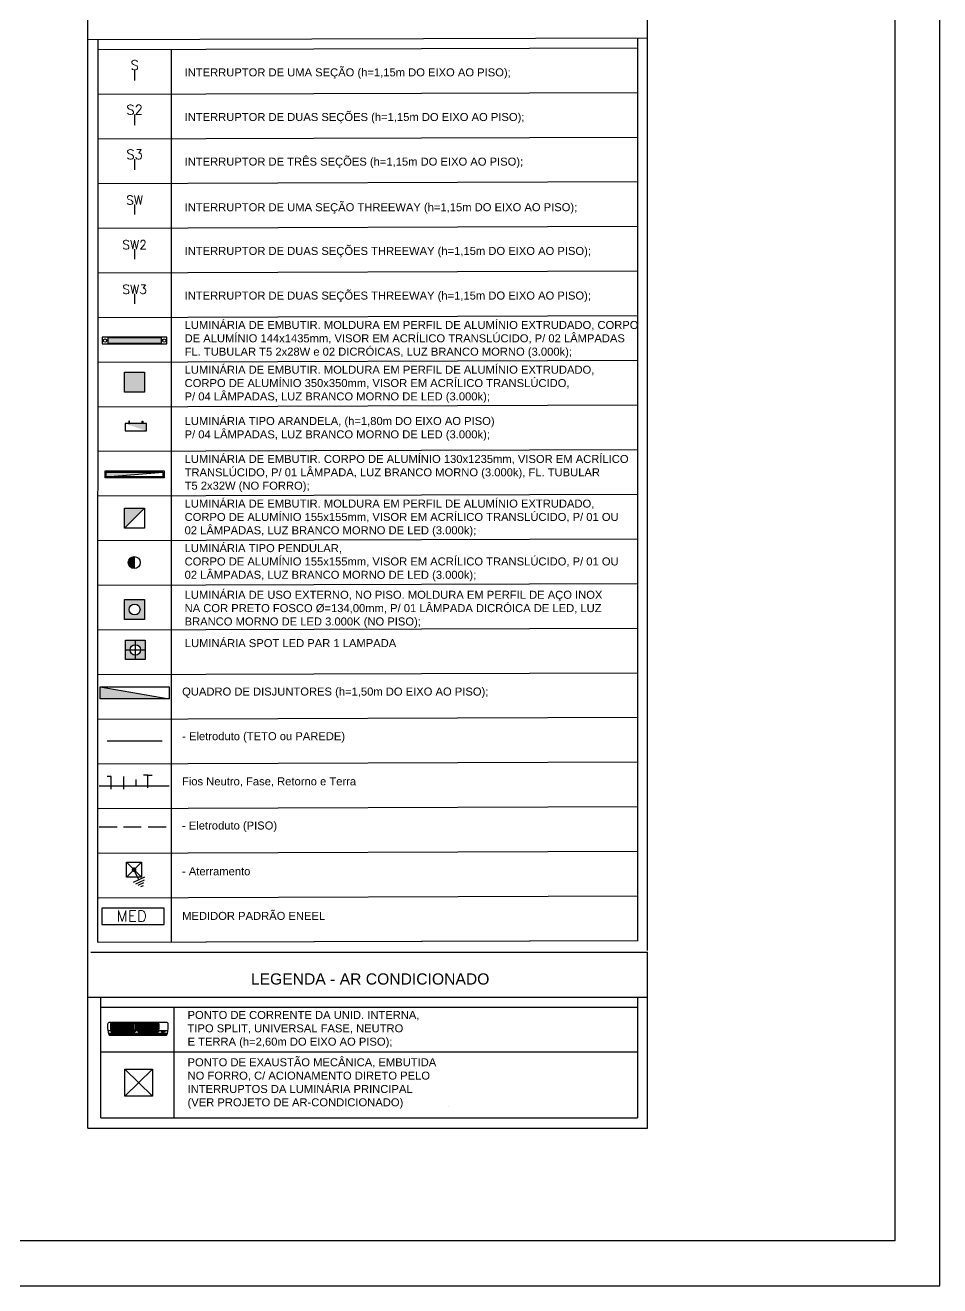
# Model space of a CAD drawing. Header units: millimetres. Extents: x 3082 to 3316, y 298 to 342.
# Drawn here: x 3300.8 to 3316.04, y 297.75 to 318.76 of the extents above; entities that cross this region are included whole.
import ezdxf
from ezdxf.enums import TextEntityAlignment as Align

# ---------------------------------------------------------------- set-up
doc = ezdxf.new("R2010")
doc.units = ezdxf.units.MM
doc.header["$MEASUREMENT"] = 0
doc.linetypes.add('CONTINU', pattern=[0])
doc.linetypes.add('HIDDEN', pattern=[0.375, 0.25, -0.125])
doc.layers.get('0').update_dxf_attribs({"linetype": 'CONTINUOUS'})
for name, color, linetype in [('-HIDRO', 8, 'CONTINUOUS'), ('Ar condicionado', 3, 'CONTINUOUS'), ('eletroduto parede e teto', 2, 'CONTINU'), ('LUMINO', 4, 'CONTINUOUS'), ('PL3', 3, 'CONTINUOUS'), ('Pontos Elétricos e Luminotécnica', 3, 'CONTINUOUS'), ('Pontos Luminotécnicos', 3, 'CONTINUOUS'), ('PONTOS_ELETRICOS', 2, 'CONTINUOUS'), ('projeção', 6, 'CONTINUOUS'), ('TEXTO', 2, 'CONTINUOUS'), ('TXT_0', 7, 'CONTINUOUS')]:
    doc.layers.add(name, color=color, linetype=linetype)
doc.styles.add('ARIAL', font='arial.ttf', dxfattribs={"height": 2})
doc.styles.add('PADRAO_TXT', font='romans.shx')
doc.styles.add('ROMANS', font='romans.shx', dxfattribs={"height": 0.1})

# ---------------------------------------------------------------- blocks, each defined once
blk = doc.blocks.new('Interruptor 1S')
at = {"layer": 'PL3'}
blk.add_line((0, 0.08), (0, 0), dxfattribs=at)
at = {"layer": 'PL3', "style": 'ROMANS'}
blk.add_text('S', height=0.072, dxfattribs=at).set_placement((0, 0.116), align=Align.MIDDLE)
blk = doc.blocks.new('interruptor tw duplo')
at = {"layer": 'PL3'}
blk.add_line((0, 0.111), (0, 0), dxfattribs=at)
at = {"layer": 'PL3', "style": 'ROMANS'}
blk.add_text('SW2', height=0.0995, dxfattribs=at).set_placement((0, 0.16), align=Align.MIDDLE)
blk = doc.blocks.new('interruptor threeway simples.01')
at = {"layer": 'PL3'}
blk.add_line((0, 2.48), (0, 0), dxfattribs=at)
at = {"layer": 'PL3', "style": 'ROMANS'}
blk.add_text('SW', height=2.231, dxfattribs=at).set_placement((0, 3.59), align=Align.MIDDLE)
blk = doc.blocks.new('INTERRUPTOR 2.01')
at = {"layer": 'Pontos Elétricos e Luminotécnica'}
blk.add_line((0, 2.68), (0, 0.01), dxfattribs=at)
at = {"layer": 'Pontos Elétricos e Luminotécnica', "style": 'ROMANS'}
blk.add_text('S2', height=2.396, dxfattribs=at).set_placement((0, 3.87), align=Align.MIDDLE)
blk = doc.blocks.new('INTERRUPTOR 3.01')
at = {"layer": 'Pontos Elétricos e Luminotécnica'}
blk.add_line((0, 2.66), (0, 0), dxfattribs=at)
at = {"layer": 'Pontos Elétricos e Luminotécnica', "style": 'ROMANS'}
blk.add_text('S3', height=2.396, dxfattribs=at).set_placement((0, 3.86), align=Align.MIDDLE)
blk = doc.blocks.new('INTERRUPTOR THREEWAY.01')
at = {"layer": 'Pontos Elétricos e Luminotécnica'}
blk.add_line((0, 2.48), (0, 0), dxfattribs=at)
at = {"layer": 'Pontos Elétricos e Luminotécnica', "style": 'ROMANS'}
blk.add_text('SW3', height=2.231, dxfattribs=at).set_placement((0, 3.59), align=Align.MIDDLE)
blk = doc.blocks.new('1111')
at = {"layer": 'Pontos Luminotécnicos'}
h = blk.add_hatch(color=9, dxfattribs=at)
h.dxf.hatch_style = 1
h.paths.add_polyline_path([(-1.3125, -0.134), (-0.1225, -0.134), (-0.1225, -0.01), (-1.3125, -0.01)])
for points in [[(-1.435, -0.144), (0, -0.144), (0, 0), (-1.435, 0)], [(-1.3125, -0.134), (-0.1225, -0.134), (-0.1225, -0.01), (-1.3125, -0.01)]]:
    blk.add_lwpolyline(points, close=True, dxfattribs=at)
for centre in [(-1.37375, -0.072), (-0.06125, -0.072)]:
    blk.add_circle(centre, 0.03675, dxfattribs=at)
blk = doc.blocks.new('ar projeção.01')
at = {"layer": 'projeção', "ltscale": 0.5}
for p, q in [((-0.49, -0.14), (0.49, -0.14)), ((-0.485, -0.181), (0.485, -0.181)), ((-0.481, -0.201), (0.481, -0.201)), ((-0.455, -0.14), (-0.44, -0.16)), ((-0.452, -0.021), (-0.452, -0.123)), ((-0.452, -0.021), (-0.175, -0.021)), ((-0.452, -0.034), (-0.07, -0.034)), ((-0.452, -0.048), (-0.07, -0.048)), ((-0.452, -0.06), (-0.07, -0.06)), ((-0.452, -0.073), (-0.07, -0.073)), ((-0.452, -0.085), (-0.07, -0.085)), ((-0.452, -0.098), (-0.07, -0.098)), ((-0.452, -0.11), (-0.07, -0.11)), ((-0.452, -0.123), (-0.175, -0.123)), ((-0.44, -0.16), (-0.05, -0.16)), ((-0.406, -0.021), (-0.406, -0.123)), ((-0.36, -0.021), (-0.36, -0.123)), ((-0.314, -0.021), (-0.314, -0.123)), ((-0.267, -0.021), (-0.267, -0.123)), ((-0.221, -0.021), (-0.221, -0.123)), ((-0.175, -0.021), (0.343, -0.021)), ((-0.175, -0.021), (-0.175, -0.123)), ((-0.175, -0.123), (0.343, -0.123)), ((-0.129, -0.021), (-0.129, -0.123)), ((-0.07, -0.021), (-0.07, -0.123)), ((-0.034, -0.14), (-0.05, -0.16)), ((-0.04, -0.021), (-0.04, -0.123)), ((-0.04, -0.034), (0.343, -0.034)), ((-0.04, -0.048), (0.343, -0.048)), ((-0.04, -0.06), (0.343, -0.06)), ((-0.04, -0.073), (0.343, -0.073)), ((-0.04, -0.085), (0.343, -0.085)), ((-0.04, -0.098), (0.343, -0.098)), ((-0.04, -0.11), (0.343, -0.11)), ((-0.01, -0.14), (0.006, -0.16)), ((0.006, -0.16), (0.335, -0.16)), ((0.019, -0.021), (0.019, -0.123)), ((0.065, -0.021), (0.065, -0.123)), ((0.111, -0.021), (0.111, -0.123)), ((0.158, -0.021), (0.158, -0.123)), ((0.204, -0.021), (0.204, -0.123)), ((0.25, -0.021), (0.25, -0.123)), ((0.296, -0.021), (0.296, -0.123)), ((0.35, -0.14), (0.335, -0.16)), ((0.343, -0.021), (0.343, -0.123)), ((0.376, -0.14), (0.391, -0.16)), ((0.391, -0.16), (0.44, -0.16)), ((0.455, -0.14), (0.44, -0.16)), ((-0.471, -0.214), (0.471, -0.214))]:
    blk.add_line(p, q, dxfattribs=at)
blk.add_lwpolyline([(-0.453, -0.22, -0.36397), (-0.483, -0.195), (-0.495, -0.105), (-0.495, -0.03, -0.414214), (-0.465, 0), (0.465, 0, -0.414214), (0.495, -0.03), (0.495, -0.105), (0.483, -0.195, -0.36397), (0.453, -0.22)], format="xyb", close=True, dxfattribs=at)
blk = doc.blocks.new('*U301', base_point=(8491.6, 4881.8))
at = {"linetype": 'Continuous'}
for p, q in [((8479.6, 4869.8), (8503.6, 4893.8)), ((8479.6, 4893.8), (8503.6, 4869.8)), ((8479.6, 4893.8), (8503.6, 4893.8)), ((8479.6, 4869.8), (8479.6, 4893.8)), ((8503.6, 4893.8), (8503.6, 4869.8)), ((8503.8, 4898.5), (8512.2, 4880.3)), ((8508.3, 4897.8), (8514.6, 4884.2)), ((8512.8, 4897.1), (8517, 4888)), ((8517.2, 4896.4), (8519.3, 4891.9)), ((8503.6, 4869.8), (8479.6, 4869.8)), ((8508, 4889.4), (8493.3, 4882.6))]:
    blk.add_line(p, q, dxfattribs=at)
at = {"linetype": 'Continuous', "const_width": 3.68}
blk.add_lwpolyline([(8489.7, 4881.8, 1), (8493.4, 4881.8, 1)], format="xyb", close=True, dxfattribs=at)
blk = doc.blocks.new('medi')
at = {"layer": 'PONTOS_ELETRICOS'}
blk.add_lwpolyline([(-0.282, -0.074), (0.282, -0.074), (0.282, 0.074), (-0.282, 0.074)], close=True, dxfattribs=at)
at = {"layer": 'TXT_0', "style": 'PADRAO_TXT'}
blk.add_text('MED', height=0.1, dxfattribs=at).set_placement((-0.148, -0.049))
blk = doc.blocks.new('arandela')
at = {"layer": 'eletroduto parede e teto'}
blk.add_hatch(color=9, dxfattribs=at).paths.add_polyline_path([(-0.034, -0.145), (0.09, 0.211), (-0.034, 0.211)])
at = {"layer": 'Pontos Luminotécnicos', "ltscale": 0.5}
for points in [[(-0.034, -0.145), (0.09, -0.145), (0.09, 0.211), (-0.034, 0.211)], [(-0.07, 0.149), (-0.034, 0.149), (-0.034, 0.14), (-0.07, 0.14)], [(-0.07, -0.083), (-0.034, -0.083), (-0.034, -0.074), (-0.07, -0.074)]]:
    blk.add_lwpolyline(points, close=True, dxfattribs=at)
blk = doc.blocks.new('pendular')
at = {"layer": 'eletroduto parede e teto'}
blk.add_hatch(color=9, dxfattribs=at).paths.add_polyline_path([(3259.341, 320.702, 0.414214), (3259.441, 320.602), (3259.441, 320.802, 0.414214)])
at = {"layer": 'Pontos Luminotécnicos'}
blk.add_line((3259.441, 320.802), (3259.441, 320.602), dxfattribs=at)
blk.add_circle((3259.441, 320.702), 0.1, dxfattribs=at)
blk = doc.blocks.new('FACHO ABERTO.01')
at = {"layer": 'Pontos Luminotécnicos'}
h = blk.add_hatch(color=9, dxfattribs=at)
h.dxf.hatch_style = 1
h.paths.add_polyline_path([(0, 0.0675), (-0.0675, 0.0675), (-0.0675, 0), (-0.0361, 0, -0.414214), (0, 0.0361)])
h.paths.add_polyline_path([(0.0675, 0.0675), (0, 0.0675), (0, 0.0361, -0.414214), (0.0361, 0), (0.0675, 0)])
h.paths.add_polyline_path([(0.0675, 0), (0.0361, 0, -0.414214), (0, -0.0361), (0, -0.0675), (0.0675, -0.0675)])
h.paths.add_polyline_path([(0, -0.0361, -0.414214), (-0.0361, 0), (-0.0675, 0), (-0.0675, -0.0675), (0, -0.0675)])
for p, q in [((-0.0675, 0), (0.0675, 0)), ((0, 0.0675), (0, -0.0675))]:
    blk.add_line(p, q, dxfattribs=at)
blk.add_lwpolyline([(-0.0675, 0.0675), (0.0675, 0.0675), (0.0675, -0.0675), (-0.0675, -0.0675)], close=True, dxfattribs=at)
blk.add_circle((0, 0), 0.0361, dxfattribs=at)

msp = doc.modelspace()

# ---------------------------------------------------------------- hatches: boundary and pattern name
at = {"layer": 'Pontos Elétricos e Luminotécnica'}
msp.add_hatch(color=254, dxfattribs=at).paths.add_polyline_path([(3303.199, 307.535), (3302.049, 307.732), (3302.049, 307.535)])
at = {"layer": 'Pontos Luminotécnicos'}
h = msp.add_hatch(color=9, dxfattribs=at)
h.dxf.hatch_style = 1
h.paths.add_polyline_path([(3302.455, 312.643), (3302.789, 312.643), (3302.789, 312.978), (3302.455, 312.978)])
at = {"layer": 'Pontos Luminotécnicos', "ltscale": 0.05}
h = msp.add_hatch(color=9, dxfattribs=at)
h.dxf.hatch_style = 1
h.paths.add_polyline_path([(3303.094, 311.312), (3302.15, 311.312), (3302.15, 311.236)])
h = msp.add_hatch(color=9, dxfattribs=at)
h.dxf.hatch_style = 1
h.paths.add_polyline_path([(3302.789, 310.71), (3302.455, 310.71), (3302.455, 310.376)])
at = {"layer": 'Pontos Luminotécnicos'}
h = msp.add_hatch(color=251, dxfattribs=at)
h.dxf.hatch_style = 1
h.paths.add_polyline_path([(3302.789, 309.19), (3302.455, 309.19), (3302.455, 308.855), (3302.789, 308.855)])
h.paths.add_polyline_path([(3302.713, 309.022, -1), (3302.532, 309.022, -1)], flags=16)

# ---------------------------------------------------------------- linework, layer by layer
at = {"layer": '-HIDRO'}
for p, q in [((3316.036, 297.748), (3316.036, 342.298)), ((3315.286, 341.548), (3315.286, 298.498)), ((3315.286, 298.498), (3254.836, 298.498)), ((3252.961, 297.748), (3316.036, 297.748))]:
    msp.add_line(p, q, dxfattribs=at)
at = {"color": 5}
for p, q in [((3301.845, 303.307), (3301.845, 319.272)), ((3311.168, 303.338), (3311.168, 319.303)), ((3301.845, 318.522), (3311.168, 318.554)), ((3301.845, 300.378), (3301.845, 303.307)), ((3301.891, 303.307), (3311.168, 303.307)), ((3311.168, 300.378), (3311.168, 303.307)), ((3301.845, 302.558), (3311.168, 302.558)), ((3307.858, 300.736), (3307.858, 300.736)), ((3301.845, 300.378), (3311.168, 300.378))]:
    msp.add_line(p, q, dxfattribs=at)
at = {"color": 250}
for p, q in [((3302.012, 303.474), (3302.014, 318.523)), ((3302.012, 318.356), (3311.001, 318.387)), ((3311.001, 318.554), (3311.001, 303.505)), ((3303.233, 318.356), (3303.233, 303.478)), ((3302.012, 317.612), (3311.001, 317.643)), ((3302.012, 317.612), (3311.001, 317.643)), ((3302.012, 316.868), (3311.001, 316.899)), ((3302.012, 316.868), (3311.001, 316.899)), ((3302.012, 316.124), (3311.001, 316.155)), ((3302.012, 316.124), (3311.001, 316.155)), ((3302.012, 315.38), (3311.001, 315.411)), ((3302.012, 315.38), (3311.001, 315.411)), ((3302.012, 314.636), (3311.001, 314.667)), ((3302.012, 313.892), (3311.001, 313.922)), ((3302.012, 313.148), (3311.001, 313.178)), ((3302.012, 312.403), (3311.001, 312.434)), ((3302.012, 311.659), (3311.001, 311.69)), ((3302.012, 310.915), (3311.001, 310.946)), ((3302.012, 310.171), (3311.001, 310.202)), ((3302.012, 309.427), (3311.001, 309.458)), ((3302.012, 308.683), (3311.001, 308.713)), ((3302.012, 307.939), (3311.001, 307.969)), ((3302.012, 307.194), (3311.001, 307.225)), ((3302.014, 306.45), (3311.004, 306.481)), ((3302.014, 305.706), (3311.004, 305.737)), ((3302.014, 305.706), (3311.004, 305.737)), ((3302.017, 304.962), (3311.006, 304.993)), ((3302.017, 304.962), (3311.006, 304.993)), ((3302.019, 304.218), (3311.009, 304.249)), ((3302.019, 304.218), (3311.009, 304.249)), ((3302.012, 303.474), (3311.001, 303.505)), ((3302.022, 303.474), (3311.011, 303.505)), ((3302.057, 300.545), (3302.057, 302.558)), ((3311.001, 302.558), (3311.001, 300.545)), ((3302.057, 302.391), (3311.001, 302.391)), ((3302.057, 302.391), (3311.001, 302.391)), ((3303.278, 302.391), (3303.278, 300.545)), ((3302.057, 301.647), (3311.001, 301.647)), ((3302.057, 300.545), (3311.001, 300.545))]:
    msp.add_line(p, q, dxfattribs=at)
at = {"layer": 'LUMINO'}
for p, q in [((3302.167, 306.831), (3303.082, 306.831)), ((3302.234, 306.239), (3302.163, 306.239)), ((3302.234, 306.026), (3302.234, 306.239)), ((3302.442, 306.026), (3302.442, 306.239)), ((3302.646, 306.083), (3302.646, 306.189)), ((3302.843, 306.261), (3302.772, 306.261)), ((3302.843, 306.048), (3302.843, 306.261)), ((3302.843, 306.261), (3302.914, 306.261)), ((3302.03, 306.083), (3303.198, 306.083)), ((3302.03, 306.083), (3302.327, 306.083)), ((3302.033, 305.401), (3302.329, 305.401)), ((3302.435, 305.401), (3302.731, 305.401)), ((3302.85, 305.401), (3303.147, 305.401))]:
    msp.add_line(p, q, dxfattribs=at)
at = {"layer": 'Pontos Elétricos e Luminotécnica'}
msp.add_line((3302.049, 307.732), (3303.199, 307.535), dxfattribs=at)
msp.add_lwpolyline([(3303.199, 307.732), (3303.199, 307.535), (3302.049, 307.535), (3302.049, 307.732)], close=True, dxfattribs=at)
at = {"layer": 'Pontos Luminotécnicos', "ltscale": 0.05}
msp.add_line((3302.15, 311.236), (3303.094, 311.312), dxfattribs=at)
at = {"layer": 'Pontos Luminotécnicos', "ltscale": 0.5}
msp.add_line((3302.455, 310.376), (3302.789, 310.71), dxfattribs=at)
at = {"layer": 'Pontos Luminotécnicos', "color": 6, "linetype": 'HIDDEN', "ltscale": 10}
for p, q in [((3302.92, 300.911), (3302.46, 301.36)), ((3302.46, 300.911), (3302.92, 301.36))]:
    msp.add_line(p, q, dxfattribs=at)
at = {"layer": 'Pontos Luminotécnicos', "ltscale": 0.5}
for points in [[(3302.455, 312.978), (3302.789, 312.978), (3302.789, 312.643), (3302.455, 312.643)], [(3302.455, 310.71), (3302.789, 310.71), (3302.789, 310.376), (3302.455, 310.376)], [(3302.455, 309.19), (3302.789, 309.19), (3302.789, 308.855), (3302.455, 308.855)]]:
    msp.add_lwpolyline(points, close=True, dxfattribs=at)
at = {"layer": 'Pontos Luminotécnicos', "ltscale": 0.05}
for points in [[(3302.13, 311.332), (3303.114, 311.332), (3303.114, 311.216), (3302.13, 311.216)], [(3302.15, 311.312), (3303.094, 311.312), (3303.094, 311.236), (3302.15, 311.236)]]:
    msp.add_lwpolyline(points, close=True, dxfattribs=at)
at = {"layer": 'Pontos Luminotécnicos', "ltscale": 10}
msp.add_lwpolyline([(3302.46, 301.36), (3302.92, 301.36), (3302.92, 300.911), (3302.46, 300.911)], close=True, dxfattribs=at)
at = {"layer": 'Pontos Luminotécnicos'}
msp.add_circle((3302.622, 309.022), 0.0907, dxfattribs=at)

# ---------------------------------------------------------------- block references
at = {"layer": 'Ar condicionado', "xscale": 1.008767352160284, "yscale": 1.008767352160284, "zscale": 1.008767352160284}
msp.add_blockref('ar projeção.01', (3302.677, 302.143), dxfattribs=at)
at = {"layer": 'eletroduto parede e teto', "rotation": 270}
msp.add_blockref('arandela', (3302.609, 312.09), dxfattribs=at)
at = {"layer": 'eletroduto parede e teto'}
msp.add_blockref('pendular', (43.176, -10.897), dxfattribs=at)
at = {"layer": 'eletroduto parede e teto', "xscale": 1.842749999999999, "yscale": 1.842749999999999, "zscale": 1.842749999999999}
msp.add_blockref('medi', (3302.593, 303.909), dxfattribs=at)
at = {"layer": 'LUMINO', "xscale": 0.01040050313772038, "yscale": 0.01040050313772038, "zscale": 0.01040050313772038, "rotation": 270}
msp.add_blockref('*U301', (3302.613, 304.684), dxfattribs=at)
at = {"layer": 'Pontos Elétricos e Luminotécnica'}
for name, p, xscale, yscale, zscale in [('Interruptor 1S', (3302.622, 317.84), 2.220610166785793, 2.220610166785793, 2.220610166785793), ('INTERRUPTOR 2.01', (3302.622, 317.095), 0.066733875, 0.066733875, 0.066733875), ('INTERRUPTOR 3.01', (3302.622, 316.352), 0.066733875, 0.066733875, 0.066733875), ('interruptor threeway simples.01', (3302.622, 315.608), 0.066733875, 0.066733875, 0.066733875), ('interruptor tw duplo', (3302.622, 314.864), 1.495360381677012, 1.495360381677012, 1.495360381677012), ('INTERRUPTOR THREEWAY.01', (3302.622, 314.12), 0.066733875, 0.066733875, 0.066733875)]:
    msp.add_blockref(name, p, dxfattribs=dict(at, xscale=xscale, yscale=yscale, zscale=zscale))
at = {"layer": 'Pontos Luminotécnicos'}
for name, p, xscale, yscale, zscale in [('1111', (3303.161, 313.56), 0.7512571735107952, 0.7512571735107952, 0.7512571735107952), ('FACHO ABERTO.01', (3302.634, 308.348), 2.4, 2.4, 2.4)]:
    msp.add_blockref(name, p, dxfattribs=dict(at, xscale=xscale, yscale=yscale, zscale=zscale))

# ---------------------------------------------------------------- texts
at = {"layer": 'TEXTO', "color": 2, "style": 'ARIAL'}
msp.add_text('LEGENDA - AR CONDICIONADO', height=0.18685, dxfattribs=at).set_placement((3306.546, 302.769), align=Align.CENTER)
at = {"layer": 'TEXTO', "char_height": 0.13347, "attachment_point": 4, "style": 'ARIAL'}
for s, insert in [('INTERRUPTOR DE UMA SEÇÃO (h=1,15m DO EIXO AO PISO);', (3303.455, 317.956)), ('INTERRUPTOR DE DUAS SEÇÕES (h=1,15m DO EIXO AO PISO);', (3303.455, 317.212)), ('INTERRUPTOR DE TRÊS SEÇÕES (h=1,15m DO EIXO AO PISO);', (3303.455, 316.468)), ('INTERRUPTOR DE UMA SEÇÃO THREEWAY (h=1,15m DO EIXO AO PISO);', (3303.455, 315.708)), ('INTERRUPTOR DE DUAS SEÇÕES THREEWAY (h=1,15m DO EIXO AO PISO);', (3303.455, 314.979)), ('INTERRUPTOR DE DUAS SEÇÕES THREEWAY (h=1,15m DO EIXO AO PISO);', (3303.455, 314.235)), ('LUMINÁRIA DE EMBUTIR. MOLDURA EM PERFIL DE ALUMÍNIO EXTRUDADO, CORPO\\PDE ALUMÍNIO 144x1435mm, VISOR EM ACRÍLICO TRANSLÚCIDO, P/ 02 LÂMPADAS\\PFL. TUBULAR T5 2x28W e 02 DICRÓICAS, LUZ BRANCO MORNO (3.000k);', (3303.455, 313.523)), ('LUMINÁRIA DE EMBUTIR. MOLDURA EM PERFIL DE ALUMÍNIO EXTRUDADO,\\PCORPO DE ALUMÍNIO 350x350mm, VISOR EM ACRÍLICO TRANSLÚCIDO,\\PP/ 04 LÂMPADAS, LUZ BRANCO MORNO DE LED (3.000k);', (3303.455, 312.777)), ('LUMINÁRIA TIPO ARANDELA, (h=1,80m DO EIXO AO PISO)\\PP/ 04 LÂMPADAS, LUZ BRANCO MORNO DE LED (3.000k);', (3303.455, 312.033)), ('LUMINÁRIA DE EMBUTIR. CORPO DE ALUMÍNIO 130x1235mm, VISOR EM ACRÍLICO\\PTRANSLÚCIDO, P/ 01 LÂMPADA, LUZ BRANCO MORNO (3.000k), FL. TUBULAR\\PT5 2x32W (NO FORRO);', (3303.455, 311.289)), ('LUMINÁRIA DE USO EXTERNO, NO PISO. MOLDURA EM PERFIL DE AÇO INOX\\PNA COR PRETO FOSCO %%C=134,00mm, P/ 01 LÂMPADA DICRÓICA DE LED, LUZ\\PBRANCO MORNO DE LED 3.000K (NO PISO);', (3303.455, 309.025)), ('LUMINÁRIA SPOT LED PAR 1 LAMPADA', (3303.458, 308.461)), ('QUADRO DE DISJUNTORES (h=1,50m DO EIXO AO PISO);', (3303.414, 307.634)), ('- Eletroduto (TETO ou PAREDE)', (3303.414, 306.89)), ('Fios Neutro, Fase, Retorno e Terra', (3303.411, 306.145)), ('- Eletroduto (PISO)', (3303.411, 305.401)), ('- Aterramento', (3303.411, 304.657)), ('MEDIDOR PADRÃO ENEEL', (3303.414, 303.913)), ('PONTO DE CORRENTE DA UNID. INTERNA,\\PTIPO SPLIT, UNIVERSAL FASE, NEUTRO\\PE TERRA (h=2,60m DO EIXO AO PISO);', (3303.504, 302.02)), ('PONTO DE EXAUSTÃO MECÂNICA, EMBUTIDA\\PNO FORRO, C/ ACIONAMENTO DIRETO PELO\\PINTERRUPTOS DA LUMINÁRIA PRINCIPAL\\P(VER PROJETO DE AR-CONDICIONADO)', (3303.504, 301.12))]:
    msp.add_mtext(s, dxfattribs=dict(at, insert=insert))
at = {"layer": 'TEXTO', "char_height": 0.13347, "width": 10.06623, "attachment_point": 4, "style": 'ARIAL'}
for s, insert in [('LUMINÁRIA DE EMBUTIR. MOLDURA EM PERFIL DE ALUMÍNIO EXTRUDADO,\\PCORPO DE ALUMÍNIO 155x155mm, VISOR EM ACRÍLICO TRANSLÚCIDO, P/ 01 OU\\P02 LÂMPADAS, LUZ BRANCO MORNO DE LED (3.000k);', (3303.455, 310.545)), ('LUMINÁRIA TIPO PENDULAR,\\PCORPO DE ALUMÍNIO 155x155mm, VISOR EM ACRÍLICO TRANSLÚCIDO, P/ 01 OU\\P02 LÂMPADAS, LUZ BRANCO MORNO DE LED (3.000k);', (3303.455, 309.803))]:
    msp.add_mtext(s, dxfattribs=dict(at, insert=insert))

doc.saveas('drawing.dxf')
